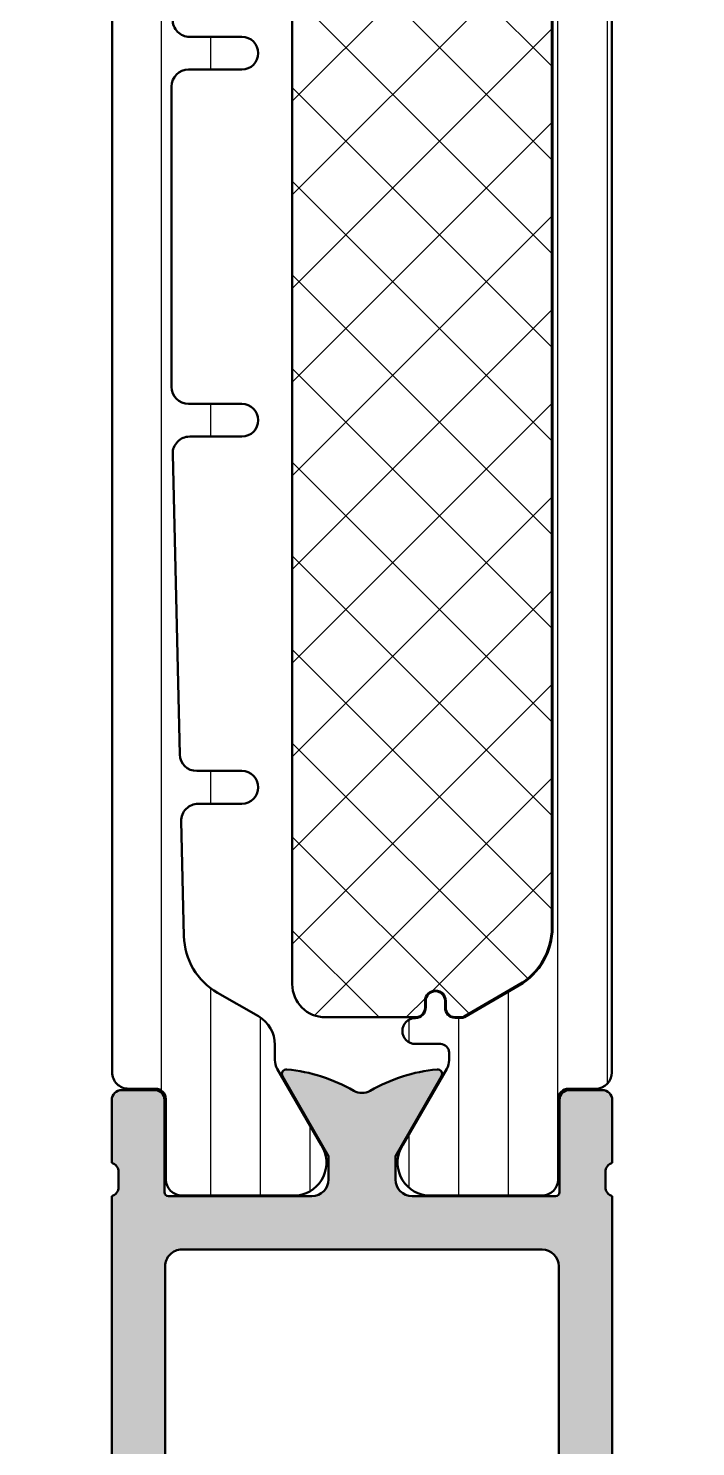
# Model space of a CAD drawing. Extents: x -8 to 23, y -75 to 95.
# Drawn here: x -2.5 to 17.5, y 10 to 52.49 of the extents above; entities that cross this region are included whole.
import ezdxf

# ---------------------------------------------------------------- set-up
doc = ezdxf.new("R2010")
doc.units = 0
for name, color, linetype, lineweight in [('0S-Alu contour', 7, 'Continuous', 50), ('0S-Alu hatch', 252, 'Continuous', 25), ('0S-Plastic contour', 254, 'Continuous', 50), ('0S-Plastic hatch', 253, 'Continuous', 25), ('0S-PT contour', 91, 'Continuous', 50), ('0S-PT hatch', 103, 'Continuous', 25)]:
    doc.layers.add(name, color=color, linetype=linetype, lineweight=lineweight)
pattern_1 = [(90, (0, 0), (-1.4859, 0), [])]

# ---------------------------------------------------------------- blocks, each defined once
blk = doc.blocks.new('346110__6E06EA3D_994A_41CC_B2A5_F6E194D78D7E_')
at = {"layer": '0S-Alu hatch'}
h = blk.add_hatch(color=256, dxfattribs=at)
edge = h.paths.add_edge_path()
edge.add_line((14.79999899999999, 18.22676865672171), (14.79999899999999, 17.7731746567216))
edge.add_arc((15.07883644654305, 17.76750624872325), 0.2788950563274446, 178.8354106259059, 253.5801235805062)
edge.add_line((15, 17.49998565673012), (15, 6.600028991700114))
edge.add_arc((15.50003947006425, 6.600068461763472), 0.5000394716220146, 180.0045225790691, 270)
edge.add_line((15.50003947006425, 6.100028990141457), (16.99999999999939, 6.100028991699217))
edge.add_ellipse((17.00025711300675, 5.600286104214656), major_axis=(-0.4997429536256674, 0), ratio=1, start_angle=179.9704125811043, end_angle=270.02947813615526, ccw=False)
edge.add_line((17.5, 5.600028038025862), (17.5, 5.400032043457136))
edge.add_ellipse((17.00026635145537, 5.399765692001658), major_axis=(-0.4997337195255314, 0), ratio=1, start_angle=89.96946210673241, end_angle=180.0305378932693, ccw=False)
edge.add_line((16.99999999999988, 4.900032043457031), (14.99999076794721, 4.900032043457031))
edge.add_line((14.99999076794721, 4.900032043457031), (14.99999076794721, 3.865666793034793))
edge.add_ellipse((14.83424253112581, 3.865666793034795), major_axis=(-0.1657482368214023, 0), ratio=1, start_angle=63.38653163834158, end_angle=180, ccw=False)
edge.add_arc((14.2000308385133, 2.599918556213391), 1.25, 63.38653163834137, 296.6131697495111)
edge.add_ellipse((14.83424990975446, 1.334139121793442), major_axis=(-0.1657794344199515, 0), ratio=1, start_angle=178.7639370165133, end_angle=296.6131697495102, ccw=False)
edge.add_line((14.99999076794721, 1.330562978321983), (14.99996025815495, -74.50000020117085))
edge.add_ellipse((14.49996025815501, -74.50000000000001), major_axis=(-0.4999999999999837, 0), ratio=1, start_angle=90, end_angle=179.9999769481116, ccw=False)
edge.add_line((14.49996025815501, -75.00000000000001), (0.5000377781709258, -75.0000000000784))
edge.add_ellipse((0.5000377781709237, -74.49999114573967), major_axis=(-0.5000088543387307, 0), ratio=1, start_angle=0.001014605361717713, end_angle=90.00000000000023, ccw=False)
edge.add_line((2.89239105895e-05, -74.50000000000001), (-1.58658915e-06, 1.332321546048802))
edge.add_ellipse((0.1657678837454033, 1.334139121793486), major_axis=(-0.1657794344199124, 0), ratio=1, start_angle=-116.61316974951109, end_angle=0.6281931528193923, ccw=False)
edge.add_arc((0.7999869549865409, 2.599918556213397), 1.249999999999997, 243.3868302504889, 476.5818403345039)
edge.add_ellipse((0.1649928375536334, 3.868976986794726), major_axis=(-0.1690584305813309, 0), ratio=1, start_angle=-12.59090406152842, end_angle=116.581840334504, ccw=False)
edge.add_line((2.87971201e-08, 3.90582974801094), (2.89239105768e-05, 4.900032043457031))
edge.add_line((2.89239105768e-05, 4.900032043457031), (-1.99997107608962, 4.900032043457031))
edge.add_ellipse((-2.000237427544795, 5.399765692001659), major_axis=(-0.499733719525533, 0), ratio=1, start_angle=-0.030537893340920164, end_angle=90.03053789323178, ccw=False)
edge.add_line((-2.499971076089423, 5.400032043457771), (-2.499971076089423, 5.600028038024894))
edge.add_ellipse((-2.000228189096162, 5.600286104214646), major_axis=(-0.4997429536256785, 0), ratio=1, start_angle=-90.02947813607261, end_angle=0.02958741900658879, ccw=False)
edge.add_line((-1.999971076089522, 6.100028991699219), (-0.4999710760875028, 6.100028991699218))
edge.add_arc((-0.5000105461536739, 6.600068461763469), 0.500039471622014, 270.004522579395, 359.9954774206085)
edge.add_line((2.89239105769e-05, 6.600028991697295), (2.89239105769e-05, 17.50001525878906))
edge.add_arc((-0.0788075226324686, 17.76753585078218), 0.278895056327435, 286.4198764194926, 361.1645893740835)
edge.add_line((0.2000299239105808, 17.77320425878048), (0.2000299239105808, 18.22679825878055))
edge.add_arc((-0.0788381717325845, 18.23245891825761), 0.2789255417371468, 358.8371299271131, 433.5754054446456)
edge.add_line((2.89239105806e-05, 18.50000225878055), (2.89239105805e-05, 20.38001325878907))
edge.add_ellipse((0.3000289239105749, 20.38001325878907), major_axis=(-0.2999999999999944, 0), ratio=1, start_angle=270.0000000000002, end_angle=360, ccw=False)
edge.add_line((0.3000289239105738, 20.68001325878906), (1.280003242953369, 20.68001325878907))
edge.add_ellipse((1.28000324295337, 20.38001325878907), major_axis=(-0.2999999999999971, 0), ratio=1, start_angle=180, end_angle=270.00000000000017, ccw=False)
edge.add_line((1.580003242953367, 20.38001325878907), (1.580003242953367, 17.62001525878906))
edge.add_arc((1.700003242953371, 17.62001525878906), 0.1200000000000045, 180, 270)
edge.add_line((1.700003242953371, 17.50001525878906), (6.000028923910583, 17.50001525878906))
edge.add_arc((6.000028923910581, 18.00001525878906), 0.4999999999999965, 270.0000000000002, 360)
edge.add_line((6.500028923910577, 18.00001525878906), (6.500028923910574, 18.70001525878906))
edge.add_line((6.500028923910574, 18.70001525878906), (5.118533466288211, 21.09283558181662))
edge.add_ellipse((5.238148708558872, 21.16189547414077), major_axis=(-0.1381197846482966, 0), ratio=1, start_angle=-95.62257755079321, end_angle=29.999999999999886, ccw=False)
edge.add_ellipse((4.761805682736776, 16.3234063969412), major_axis=(-5.000000000000048, 0), ratio=1, start_angle=240.1414257495478, end_angle=264.3774224492066, ccw=False)
edge.add_arc((7.500040245177061, 21.09331954930131), 0.4999999999999918, 240.1414257495481, 299.8579548407662)
edge.add_ellipse((10.23822324117382, 16.32337679488235), major_axis=(-4.999999999999979, 0), ratio=1, start_angle=275.6225775507937, end_angle=299.85795484076607, ccw=False)
edge.add_ellipse((9.761880215351708, 21.16186587208184), major_axis=(-0.1381197846482952, 0), ratio=1, start_angle=150, end_angle=275.6225775507947, ccw=False)
edge.add_line((9.881495457622368, 21.09280597975769), (8.500000000000002, 18.69998565673013))
edge.add_line((8.500000000000002, 18.69998565673013), (8.5, 17.99998565673013))
edge.add_arc((9.000000000000005, 17.99998565673013), 0.5000000000000054, 180, 270)
edge.add_line((9.000000000000005, 17.49998565673013), (13.3000256809572, 17.49998565673013))
edge.add_arc((13.3000256809572, 17.61998565673013), 0.1200000000000081, 270, 360)
edge.add_line((13.42002568095721, 17.61998565673013), (13.42002568095721, 20.37998365673014))
edge.add_ellipse((13.72002568095721, 20.37998365673014), major_axis=(-0.3000000000000024, 0), ratio=1, start_angle=270, end_angle=360, ccw=False)
edge.add_line((13.72002568095721, 20.67998365673014), (14.69999999999999, 20.67998365673014))
edge.add_ellipse((14.69999999999999, 20.37998365673013), major_axis=(-0.3000000000000043, 0), ratio=1, start_angle=180, end_angle=270, ccw=False)
edge.add_line((15, 20.37998365673013), (14.99999999999999, 18.49997265672162))
edge.add_arc((15.07886709564316, 18.23242931619868), 0.2789255417371482, 106.4245945553554, 181.1628700728689)
edge = h.paths.add_edge_path()
edge.add_line((12.00002129331129, -14.00000000000001), (12.00002129331129, -11.49999237060791))
edge.add_arc((11.50032701929677, -11.49968664461998), 0.4996943675400732, 359.9649449522993, 450.0350550477089)
edge.add_line((11.50002129330875, -10.99999237060547), (10.4999602581549, -10.99999237060547))
edge.add_ellipse((10.49971986558805, -10.50023276317245), major_axis=(-0.4997596652493987, 0), ratio=1, start_angle=-0.02756020741588827, end_angle=90.02756020742629, ccw=False)
edge.add_line((9.999960258155038, -10.49999237060561), (9.999960258155044, -9.378961654990666))
edge.add_ellipse((10.49996025815506, -9.378961654990668), major_axis=(-0.5000000000000142, 0), ratio=1, start_angle=310.66099125935773, end_angle=360, ccw=False)
edge.add_arc((7.707110278904346, -6.127498883932152), 3.786259576621567, 310.6609912593576, 343.583939325561)
edge.add_ellipse((11.81863959771305, -7.338840214340946), major_axis=(-0.500000000000005, 0), ratio=1, start_angle=239.9998534395433, end_angle=343.5839393255611, ccw=False)
edge.add_line((12.0686407053425, -6.905828151940769), (12.26139672055743, -7.017116546630883))
edge.add_arc((12.4997579103913, -6.577324664519171), 0.5002329021469732, 241.5429125013931, 359.9780211184022)
edge.add_line((12.99999077573316, -6.5775165557815), (12.99999077573316, -0.4999999531627691))
edge.add_arc((12.49999082257039, -0.4999999531627694), 0.4999999531627708, 0, 90)
edge.add_line((12.49999082257039, 1.4e-15), (10.0000166139057, 1e-16))
edge.add_arc((10.0000166139057, -0.4999999531627728), 0.4999999531627729, 90.00000000000018, 180)
edge.add_line((9.50001666074293, -0.4999999531627728), (9.50001666074293, -1.742026728974632))
edge.add_ellipse((9.000016660742931, -1.742026728974632), major_axis=(-0.4999999999999983, 0), ratio=1, start_angle=68.84285300168858, end_angle=180, ccw=False)
edge.add_arc((7.499994591032803, -5.61791015111269), 3.656024363694478, 68.84285300168872, 111.1571469983112)
edge.add_ellipse((5.999972521322682, -1.742026728974631), major_axis=(-0.4999999999999977, 0), ratio=1, start_angle=0, end_angle=111.1571469983111, ccw=False)
edge.add_line((5.499972521322685, -1.742026728974631), (5.499972521322686, -0.4999999531627713))
edge.add_arc((4.999972568159915, -0.4999999531627714), 0.4999999531627717, 0, 89.99999999999991)
edge.add_line((4.999972568159916, 4e-16), (2.499998359495223, 2.2e-15))
edge.add_arc((2.499998359495223, -0.4999999531627722), 0.4999999531627743, 90, 180)
edge.add_line((1.999998406332449, -0.4999999531627721), (1.999998406332451, -6.577516555785553))
edge.add_arc((2.50023127167431, -6.577324664519168), 0.5002329021469749, 180.021978882062, 298.4570874986121)
edge.add_line((2.738592461508227, -7.01711654663086), (2.93134847672312, -6.905828151940767))
edge.add_ellipse((3.181349584352564, -7.338840214340943), major_axis=(-0.5000000000000034, 0), ratio=1, start_angle=196.416060674439, end_angle=300.00014656045636, ccw=False)
edge.add_arc((7.292878903161239, -6.127498883932153), 3.786259576621536, 196.416060674439, 229.3390087406424)
edge.add_ellipse((4.500028923910544, -9.378961654990665), major_axis=(-0.5000000000000321, 0), ratio=1, start_angle=180, end_angle=229.3390087406427, ccw=False)
edge.add_line((5.000028923910576, -9.378961654990665), (5.000028923910576, -10.49999237060456))
edge.add_ellipse((4.500269316477556, -10.50023276317245), major_axis=(-0.499759665249401, 0), ratio=1, start_angle=89.9724397928781, end_angle=180.0275602075349, ccw=False)
edge.add_line((4.500028923913367, -10.99999237060547), (3.499967888754324, -10.99999237060547))
edge.add_arc((3.499662162768842, -11.49968664461998), 0.4996943675400735, 89.96494495258239, 180.0350550475031)
edge.add_line((2.999967888754325, -11.49999237060619), (2.999967888754326, -14))
edge.add_line((2.999967888754326, -14), (2.499967888751097, -14))
edge.add_arc((2.499709846859732, -14.49974195810541), 0.4997420247254016, 89.9704153118243, 180.0295846887536)
edge.add_line((1.999967888754328, -14.50000000000182), (1.999967888754327, -28.00000381469727))
edge.add_line((1.999967888754327, -28.00000381469727), (2.999967888754326, -28.00000381469727))
edge.add_line((2.999967888754326, -28.00000381469727), (2.999967888754326, -30.00000381469727))
edge.add_line((2.999967888754326, -30.00000381469727), (1.999937371176201, -30.00000381469726))
edge.add_line((1.999937371176201, -30.00000381469726), (2.000089959066826, -42.99499893188476))
edge.add_line((2.000089959066826, -42.99499893188476), (2.999967888754326, -42.99499893188476))
edge.add_line((2.999967888754326, -42.99499893188476), (2.999967888754326, -44.99499893188476))
edge.add_line((2.999967888754326, -44.99499893188476), (1.999937371176201, -44.99499893188476))
edge.add_line((1.999937371176201, -44.99499893188476), (2.000028447073418, -58.49998474121073))
edge.add_arc((2.499773433564071, -58.50023975472027), 0.4997450515557241, 179.9707626950884, 270.0292373046984)
edge.add_line((2.500028447071766, -58.99998474121093), (2.999967888754325, -58.99998474121092))
edge.add_line((2.999967888754325, -58.99998474121092), (2.999967888754327, -61.49499511718751))
edge.add_arc((3.499723050593416, -61.4952399553484), 0.4997552218141791, 179.9719298703977, 270.0280701292888)
edge.add_line((3.499967888751604, -61.99499511718749), (4.500028923910643, -61.9949951171875))
edge.add_ellipse((4.500276326634191, -62.49474771446387), major_axis=(-0.4997526585147817, 0), ratio=1, start_angle=179.9716357043404, end_angle=270.028364296291, ccw=False)
edge.add_line((5.00002892391057, -62.49499511718194), (5.00002892391058, -63.61081503350685))
edge.add_ellipse((4.500028923910615, -63.61081503350684), major_axis=(-0.4999999999999645, 0), ratio=1, start_angle=132.5997786983664, end_angle=180, ccw=False)
edge.add_arc((7.508240497104649, -66.88224590328399), 3.944276859606037, 132.5997786983672, 407.6884127863446)
edge.add_ellipse((10.49995686102839, -63.59572801848107), major_axis=(-0.4999966028733521, 0), ratio=1, start_angle=0, end_angle=47.68841278634369, ccw=False)
edge.add_line((9.999960258155038, -63.59572801848107), (9.999960258155035, -62.49499511718767))
edge.add_ellipse((10.49971285543142, -62.4947477144639), major_axis=(-0.4997526585147961, 0), ratio=1, start_angle=-90.02836429467197, end_angle=0.028364296314975945, ccw=False)
edge.add_line((10.49996025814085, -61.9949951171875), (11.50002129331152, -61.9949951171875))
edge.add_arc((11.5002661314722, -61.49523995534842), 0.4997552218141727, 269.971929870425, 360.0280701291608)
edge.add_line((12.00002129331129, -61.49499511719136), (12.00002129331129, -58.99998474121094))
edge.add_line((12.00002129331129, -58.99998474121094), (12.49996073499233, -58.99998474121093))
edge.add_arc((12.50021574850152, -58.50023975472026), 0.4997450515557462, 269.9707626951292, 360.0292373060459)
edge.add_line((12.99996073499219, -58.49998474120074), (13.00005181088941, -44.99499893188477))
edge.add_line((13.00005181088941, -44.99499893188477), (12.00002129331129, -44.99499893188477))
edge.add_line((12.00002129331129, -44.99499893188477), (12.00002129331129, -42.99499893188476))
edge.add_line((12.00002129331129, -42.99499893188476), (12.99989922299879, -42.99499893188476))
edge.add_line((12.99989922299879, -42.99499893188476), (13.00005181088941, -30.00000381469726))
edge.add_line((13.00005181088941, -30.00000381469726), (12.00002129331129, -30.00000381469727))
edge.add_line((12.00002129331129, -30.00000381469727), (12.00002129331129, -28.00000381469727))
edge.add_line((12.00002129331129, -28.00000381469727), (13.00002129331129, -28.00000381469727))
edge.add_line((13.00002129331129, -28.00000381469727), (13.00002129331129, -14.50000000000031))
edge.add_arc((12.50027933520588, -14.49974195810541), 0.4997420247254016, 359.9704153114188, 450.0295846885828)
edge.add_line((12.50002129331097, -14), (12.00002129331129, -14.00000000000001))
edge = h.paths.add_edge_path()
edge.add_ellipse((14.20003083851361, 2.59991855621326), major_axis=(-2.800000000000309, 0), ratio=1, start_angle=293.20063597231916, end_angle=360, ccw=False)
edge.add_arc((12.89998886958959, 5.633050745722329), 0.4999999999996799, 293.2006359723193, 360.2347694857331)
edge.add_line((13.39998467221754, 5.635099490244051), (13.39998467221754, 15.40000927448273))
edge.add_arc((12.89998467221754, 15.40000927448272), 0.5000000000000036, 0, 89.9999999968459)
edge.add_line((12.89998467224506, 15.90000927448273), (2.100028893689055, 15.90000927507727))
edge.add_arc((2.100028893689054, 15.39998489064755), 0.5000243844297217, 89.99999999999994, 180)
edge.add_line((1.600004509259333, 15.39998489064755), (1.600004509848076, 5.633087772038871))
edge.add_arc((2.10004479389654, 5.633087772038871), 0.5000402840484635, 180, 246.7993640276807)
edge.add_ellipse((0.7999869549865397, 2.599918556213396), major_axis=(-2.800000000000001, 0), ratio=1, start_angle=180, end_angle=246.7993640276807, ccw=False)
edge.add_line((3.59998695498654, 2.599918556213395), (3.59998695498654, 1.899979591369653))
edge.add_arc((4.09998695498654, 1.899979591369653), 0.5, 180, 270.5366834178245)
edge.add_line((4.104670332841222, 1.400001525878906), (10.89534746065559, 1.400001525878905))
edge.add_arc((10.90003083851328, 1.899979591369653), 0.5000000000000285, 269.46331658183, 360)
edge.add_line((11.40003083851331, 1.899979591369658), (11.40003083851331, 2.599918556213393))
at = {"layer": '0S-Alu contour', "color": 7}
for points in [[(6.500028923910577, 18.00001525878906), (6.500028923910574, 18.70001525878906), (5.118533466288211, 21.09283558181662)], [(9.881495457622368, 21.09280597975769), (8.500000000000002, 18.69998565673013), (8.5, 17.99998565673013)], [(0.3000289239105738, 20.68001325878906), (1.280003242953369, 20.68001325878907)], [(13.72002568095721, 20.67998365673014), (14.69999999999999, 20.67998365673014)], [(2.89239105806e-05, 18.50000225878055), (2.89239105805e-05, 20.38001325878907)], [(1.580003242953367, 20.38001325878907), (1.580003242953367, 17.62001525878906)], [(13.42002568095721, 17.61998565673013), (13.42002568095721, 20.37998365673014)], [(15, 20.37998365673013), (14.99999999999999, 18.49997265672162)], [(0.2000299239105808, 17.77320425878048), (0.2000299239105808, 18.22679825878055)], [(14.79999899999999, 18.22676865672171), (14.79999899999999, 17.7731746567216)], [(2.89239105769e-05, 6.600028991697295), (2.89239105769e-05, 17.50001525878906)], [(1.700003242953371, 17.50001525878906), (6.000028923910583, 17.50001525878906)], [(9.000000000000005, 17.49998565673013), (13.3000256809572, 17.49998565673013)], [(15, 17.49998565673012), (15, 6.600028991700114)], [(12.89998467224506, 15.90000927448273), (2.100028893689055, 15.90000927507727)], [(1.600004509259333, 15.39998489064755), (1.600004509848076, 5.633087772038871)], [(13.39998467221754, 5.635099490244051), (13.39998467221754, 15.40000927448273)]]:
    blk.add_lwpolyline(points, dxfattribs=at)
at = {"layer": '0S-Alu contour', "color": 7, "extrusion": (0, 0, -1)}
for centre, radius, start, end in [((-5.238148708558872, 21.16189547414077), 0.1381197846482966, 330.0000000000001, 95.62257755079324), ((-4.761805682736776, 16.3234063969412), 5.000000000000048, 95.62257755079341, 119.8585742504522), ((-10.23822324117382, 16.32337679488235), 4.999999999999979, 60.1420451592339, 84.37742244920626), ((-9.761880215351708, 21.16186587208184), 0.1381197846482952, 84.37742244920531, 210), ((-0.3000289239105749, 20.38001325878907), 0.2999999999999945, 0, 89.9999999999998), ((-1.28000324295337, 20.38001325878907), 0.2999999999999971, 89.99999999999984, 180), ((-13.72002568095721, 20.37998365673014), 0.3000000000000025, 0, 90), ((-14.69999999999999, 20.37998365673013), 0.3000000000000043, 90, 180)]:
    blk.add_arc(centre, radius, start, end, dxfattribs=at)
at = {"layer": '0S-Alu contour', "color": 7}
for centre, radius, start, end in [((7.500040245177061, 21.09331954930131), 0.4999999999999918, 240.1414257495481, 299.8579548407662), ((-0.0788381717325845, 18.23245891825761), 0.2789255417371468, 358.8371299271131, 73.57540544464564), ((15.07886709564316, 18.23242931619868), 0.2789255417371482, 106.4245945553554, 181.1628700728689), ((6.000028923910581, 18.00001525878906), 0.4999999999999965, 270.0000000000002, 0), ((9.000000000000005, 17.99998565673013), 0.5000000000000054, 180, 270), ((-0.0788075226324686, 17.76753585078218), 0.278895056327435, 286.4198764194926, 1.164589374083466), ((1.700003242953371, 17.62001525878906), 0.1200000000000045, 180, 270), ((13.3000256809572, 17.61998565673013), 0.1200000000000081, 270, 0), ((15.07883644654305, 17.76750624872325), 0.2788950563274446, 178.8354106259059, 253.5801235805062), ((2.100028893689054, 15.39998489064755), 0.5000243844297217, 89.99999999999994, 180), ((12.89998467221754, 15.40000927448272), 0.5000000000000036, 0, 89.9999999968459)]:
    blk.add_arc(centre, radius, start, end, dxfattribs=at)
blk = doc.blocks.new('441620__46EF8AA7_0BE7_4622_977B_6BD450058A55_')
at = {"layer": '0S-PT hatch'}
h = blk.add_hatch(dxfattribs=at)
h.set_pattern_fill('ANSI37', color=256, scale=0.625, angle=90, style=0)
h.set_pattern_definition([(135, (0, 0), (-1.403165018917055, -1.403165018917055), []), (225, (0, 0), (1.403165018917055, -1.403165018917055), [])])
edge = h.paths.add_edge_path()
edge.add_arc((9.099593360609028, 69.34981193909358), 0.2904066393909712, 0, 89.99999999899975)
edge.add_line((9.099593360614097, 69.64021857848455), (6.40000000001727, 69.64021857853167))
edge.add_arc((6.399999999999989, 68.65021857853169), 0.9899999999999806, 89.99999999899985, 180)
edge.add_line((5.410000000000009, 68.6502185785317), (5.410000000000016, 23.84981193909357))
edge.add_arc((6.400000000000014, 23.84981193909357), 0.9899999999999984, 180, 270.0000000000002)
edge.add_line((6.400000000000017, 22.85981193909357), (9.101075214375602, 22.85981193909358))
edge.add_arc((9.101075214375603, 23.14981193909358), 0.2900000000000027, 269.9999999999997, 360)
edge.add_line((9.391075214375604, 23.14981193909358), (9.391075214375604, 23.35038273437983))
edge.add_ellipse((9.700504419089368, 23.35038273437983), major_axis=(-0.3094292047137621, 0), ratio=1, start_angle=180, end_angle=360, ccw=False)
edge.add_line((10.00993362380313, 23.35038273437983), (10.00993362380313, 23.14981193909359))
edge.add_arc((10.29993362380312, 23.14981193909359), 0.289999999999992, 180, 266.5483281938152)
edge.add_line((10.28247370832829, 22.8603380173811), (10.46501280946046, 22.8603380173811))
edge.add_arc((10.46501280946046, 23.0503380173811), 0.1899999999999942, 270.0000000000011, 300.0000000000006)
edge.add_line((10.56001280946046, 22.88579319066206), (12.195, 23.82975348524162))
edge.add_arc((11.20000000000002, 25.55314403877266), 1.989999999999992, 299.9999999999992, 360)
edge.add_line((13.19000000000001, 25.55314403877266), (13.19000000000001, 66.94647983946167))
edge.add_arc((11.20000000000001, 66.94647983946167), 1.989999999999989, 0, 60.0000000000006)
edge.add_line((12.19499999999999, 68.66987039299272), (10.56001280946044, 69.61383068757227))
edge.add_arc((10.46501280946049, 69.44928586085328), 0.1899999999999413, 60.00000000000997, 90.0000000000075)
edge.add_line((10.46501280946047, 69.63928586085322), (10.28247370832827, 69.63928586085324))
edge.add_arc((10.29993362380312, 69.34981193914074), 0.2900000000000054, 93.45167180618918, 180)
edge.add_line((10.00993362380312, 69.34981193914074), (10.00993362380313, 69.14924114385451))
edge.add_ellipse((9.699966811901565, 69.14924114385451), major_axis=(-0.3099668119015639, 0), ratio=1, start_angle=0, end_angle=180, ccw=False)
edge.add_line((9.39, 69.14924114385451), (9.389999999999999, 69.34981193909357))
at = {"layer": '0S-PT contour', "color": 7}
for points in [[(9.099593360614097, 69.64021857848455), (6.40000000001727, 69.64021857853167)], [(9.39, 69.14924114385451), (9.389999999999999, 69.34981193909357)], [(10.00993362380312, 69.34981193914074), (10.00993362380313, 69.14924114385451)], [(10.46501280946047, 69.63928586085322), (10.28247370832827, 69.63928586085324)], [(12.19499999999999, 68.66987039299272), (10.56001280946044, 69.61383068757227)], [(5.410000000000009, 68.6502185785317), (5.410000000000016, 23.84981193909357)], [(13.19000000000001, 25.55314403877266), (13.19000000000001, 66.94647983946167)], [(10.56001280946046, 22.88579319066206), (12.195, 23.82975348524162)], [(9.391075214375604, 23.14981193909358), (9.391075214375604, 23.35038273437983)], [(10.00993362380313, 23.35038273437983), (10.00993362380313, 23.14981193909359)], [(6.400000000000017, 22.85981193909357), (9.101075214375602, 22.85981193909358)], [(10.28247370832829, 22.8603380173811), (10.46501280946046, 22.8603380173811)]]:
    blk.add_lwpolyline(points, dxfattribs=at)
for centre, radius, start, end in [((6.399999999999989, 68.65021857853169), 0.9899999999999806, 89.99999999899985, 180), ((9.099593360609028, 69.34981193909358), 0.2904066393909712, 0, 89.99999999899975), ((10.29993362380312, 69.34981193914074), 0.2900000000000054, 93.45167180618918, 180), ((10.46501280946049, 69.44928586085328), 0.1899999999999413, 60.00000000000997, 90.0000000000075), ((11.20000000000001, 66.94647983946167), 1.989999999999989, 0, 60.0000000000006), ((11.20000000000002, 25.55314403877266), 1.989999999999992, 299.9999999999992, 0), ((6.400000000000014, 23.84981193909357), 0.9899999999999984, 180, 270.0000000000002), ((9.101075214375603, 23.14981193909358), 0.2900000000000027, 269.9999999999997, 0), ((10.29993362380312, 23.14981193909359), 0.289999999999992, 180, 266.5483281938152), ((10.46501280946046, 23.0503380173811), 0.1899999999999942, 270.0000000000011, 300.0000000000006)]:
    blk.add_arc(centre, radius, start, end, dxfattribs=at)
at = {"layer": '0S-PT contour', "color": 7, "extrusion": (0, 0, -1)}
for centre, radius, start, end in [((-9.699966811901565, 69.14924114385451), 0.3099668119015639, 180, 0), ((-9.700504419089368, 23.35038273437983), 0.3094292047137621, 0, 180)]:
    blk.add_arc(centre, radius, start, end, dxfattribs=at)
blk = doc.blocks.new('284585__5A2DF9D1_5C5B_406F_9F7A_5F41F9858D75___502BBFCB_5449_4B6F_980F_2B2E2D0EEC2D_')
at = {"layer": '0S-Plastic hatch'}
h = blk.add_hatch(dxfattribs=at)
h.set_pattern_fill('ANSI31', color=256, scale=0.4680000000000001, angle=45, style=0)
h.set_pattern_definition(pattern_1)
edge = h.paths.add_edge_path()
edge.add_ellipse((1.310362936153113, 72.09001825878904), major_axis=(-0.3099999999999832, 0), ratio=1, start_angle=90.0000000000012, end_angle=180.0079886915353, ccw=False)
edge.add_line((1.310362936153119, 71.78001825878906), (0.5000289239106487, 71.78001825878904))
edge.add_arc((0.5000289239106575, 71.29001825878905), 0.4899999999999949, 90.00000000000104, 180)
edge.add_line((0.0100289239106626, 71.29001825878905), (0.0100289239104696, 21.21001225878917))
edge.add_arc((0.5000289239105726, 21.21001225878916), 0.4900000000001031, 180, 270.0000000000002)
edge.add_line((0.5000289239105739, 20.72001225878906), (1.310362936153108, 20.72001225878906))
edge.add_ellipse((1.310362238959658, 20.41001156169281), major_axis=(-0.3100006970970337, 0), ratio=1, start_angle=179.99987114239, end_angle=269.99987114144403, ccw=False)
edge.add_line((1.620362936055908, 20.41001086449921), (1.620028306846748, 18.01001382305978))
edge.add_arc((2.110024284285493, 18.01001123622766), 0.4899959774455727, 179.9996975194316, 269.9999999999988)
edge.add_line((2.110024284285482, 17.52001525878209), (5.585851420094776, 17.52001525878906))
edge.add_arc((5.444257773018701, 18.49983333351191), 0.9899960709244741, 278.2228963588979, 392.7407569883866)
edge.add_line((6.276969477999546, 19.03526160773152), (4.958333314716784, 21.3192067522931))
edge.add_ellipse((5.400006285781759, 21.57420672607864), major_axis=(-0.509999999999987, 0), ratio=1, start_angle=-0.5398516222250009, end_angle=29.999996599344286, ccw=False)
edge.add_line((4.890028923910447, 21.57901197100101), (4.890028923910437, 22.03151071641176))
edge.add_arc((3.900028923910471, 22.03151071641175), 0.9899999999999664, 0, 60.0000000000015)
edge.add_line((4.395028923910431, 22.88887586615833), (3.16817561018452, 23.59719995709412))
edge.add_ellipse((4.173175610184575, 25.33791101870105), major_axis=(-2.010000000000201, 0), ratio=1, start_angle=1.3413950657791816, end_angle=60.00000000000148, ccw=False)
edge.add_line((2.163726436105072, 25.29085767884071), (2.083006229852827, 28.73807635166037))
edge.add_ellipse((2.592866468052053, 28.75001525878911), major_axis=(-0.51, 0), ratio=1, start_angle=-90, end_angle=1.3413950657787268, ccw=False)
edge.add_line((2.592866468052053, 29.26001525878911), (3.900028923910621, 29.26001525878911))
edge.add_arc((3.900028923910621, 29.75001525878911), 0.4899999999999985, 270, 450)
edge.add_line((3.900028923910621, 30.24001525878911), (2.546034390418752, 30.24001525878911))
edge.add_ellipse((2.546034390418753, 30.75001525878912), major_axis=(-0.5100000000000052, 0), ratio=1, start_angle=1.3413950657791816, end_angle=89.99999999999977, ccw=False)
edge.add_line((2.036174152219523, 30.73807635166037), (1.825429802869635, 39.73807635166041))
edge.add_ellipse((2.335290041068819, 39.75001525878914), major_axis=(-0.5099999999999575, 0), ratio=1, start_angle=-89.9999999999992, end_angle=1.3413950657783857, ccw=False)
edge.add_line((2.335290041068812, 40.2600152587891), (3.900028923910626, 40.26001525878912))
edge.add_arc((3.900028923910623, 40.75001525878912), 0.4899999999999949, 270.0000000000003, 450.0000000000002)
edge.add_line((3.90002892391062, 41.24001525878911), (2.30002892391057, 41.24001525878911))
edge.add_ellipse((2.30002892391057, 41.75001525878911), major_axis=(-0.5100000000000052, 0), ratio=1, start_angle=0, end_angle=90, ccw=False)
edge.add_line((1.790028923910565, 41.75001525878911), (1.790028923910565, 50.75001525878912))
edge.add_ellipse((2.300028923910565, 50.75001525878911), major_axis=(-0.51, 0), ratio=1, start_angle=270, end_angle=360, ccw=False)
edge.add_line((2.300028923910565, 51.26001525878911), (3.900028923910616, 51.26001525878912))
edge.add_arc((3.900028923910614, 51.75001525878911), 0.490000000000002, 270.0000000000002, 450.0000000000002)
edge.add_line((3.900028923910612, 52.24001525878912), (2.335290041068869, 52.24001525878909))
edge.add_ellipse((2.33529004106886, 52.75001525878909), major_axis=(-0.509999999999998, 0), ratio=1, start_angle=-1.3413950657787268, end_angle=90.00000000000102, ccw=False)
edge.add_line((1.825429802869637, 52.76195416591782), (2.03617415221952, 61.76195416591785))
edge.add_ellipse((2.546034390418745, 61.75001525878911), major_axis=(-0.5099999999999996, 0), ratio=1, start_angle=270.00000000000017, end_angle=358.65860493422133, ccw=False)
edge.add_line((2.546034390418744, 62.26001525878912), (3.900028923910623, 62.26001525878912))
edge.add_arc((3.900028923910624, 62.75001525878912), 0.490000000000002, 269.9999999999999, 449.9999999999999)
edge.add_line((3.900028923910625, 63.24001525878912), (2.59286646805205, 63.24001525878912))
edge.add_ellipse((2.59286646805205, 63.75001525878912), major_axis=(-0.509999999999998, 0), ratio=1, start_angle=-1.3413950657791816, end_angle=90, ccw=False)
edge.add_line((2.083006229852826, 63.76195416591786), (2.163726436105073, 67.20917283873752))
edge.add_ellipse((4.173175610184369, 67.16211949887719), major_axis=(-2.009999999999994, 0), ratio=1, start_angle=299.9999999999992, end_angle=358.65860493422105, ccw=False)
edge.add_line((3.168175610184394, 68.90283056048392), (4.395028923910444, 69.61115465141982))
edge.add_arc((3.900028923910451, 70.46851980116642), 0.99, 299.9999999999994, 360)
edge.add_line((4.890028923910452, 70.46851980116648), (4.890028923910425, 70.92101854657646))
edge.add_ellipse((5.400006285781984, 70.92582379149938), major_axis=(-0.5100000000002392, 0), ratio=1, start_angle=-29.999996599345423, end_angle=0.5398516222858234, ccw=False)
edge.add_line((4.958333314716795, 71.18082376528506), (6.276969477999399, 73.46476890984637))
edge.add_arc((5.44425777301872, 74.00019718406621), 0.9899960709244581, 327.2592430115971, 441.7771036410989)
edge.add_line((5.585851420094847, 74.98001525878904), (2.110024284285506, 74.98001525879603))
edge.add_arc((2.110024284276127, 74.49001928135982), 0.4899959774362089, 89.99999999890323, 180.0079887600601)
edge.add_line((1.620028311602868, 74.4899509611393), (1.620362933139828, 72.0900614817698))
at = {"layer": '0S-Plastic contour', "color": 7}
for points in [[(5.585851420094847, 74.98001525878904), (2.110024284285506, 74.98001525879603)], [(1.620028311602868, 74.4899509611393), (1.620362933139828, 72.0900614817698)], [(4.958333314716795, 71.18082376528506), (6.276969477999399, 73.46476890984637)], [(1.310362936153119, 71.78001825878906), (0.5000289239106487, 71.78001825878904)], [(0.0100289239106626, 71.29001825878905), (0.0100289239104696, 21.21001225878917)], [(4.890028923910452, 70.46851980116648), (4.890028923910425, 70.92101854657646)], [(3.168175610184394, 68.90283056048392), (4.395028923910444, 69.61115465141982)], [(2.083006229852826, 63.76195416591786), (2.163726436105073, 67.20917283873752)], [(3.900028923910625, 63.24001525878912), (2.59286646805205, 63.24001525878912)], [(2.546034390418744, 62.26001525878912), (3.900028923910623, 62.26001525878912)], [(1.825429802869637, 52.76195416591782), (2.03617415221952, 61.76195416591785)], [(3.900028923910612, 52.24001525878912), (2.335290041068869, 52.24001525878909)], [(2.300028923910565, 51.26001525878911), (3.900028923910616, 51.26001525878912)], [(1.790028923910565, 41.75001525878911), (1.790028923910565, 50.75001525878912)], [(3.90002892391062, 41.24001525878911), (2.30002892391057, 41.24001525878911)], [(2.335290041068812, 40.2600152587891), (3.900028923910626, 40.26001525878912)], [(2.036174152219523, 30.73807635166037), (1.825429802869635, 39.73807635166041)], [(3.900028923910621, 30.24001525878911), (2.546034390418752, 30.24001525878911)], [(2.592866468052053, 29.26001525878911), (3.900028923910621, 29.26001525878911)], [(2.163726436105072, 25.29085767884071), (2.083006229852827, 28.73807635166037)], [(4.395028923910431, 22.88887586615833), (3.16817561018452, 23.59719995709412)], [(4.890028923910447, 21.57901197100101), (4.890028923910437, 22.03151071641176)], [(6.276969477999546, 19.03526160773152), (4.958333314716784, 21.3192067522931)], [(0.5000289239105739, 20.72001225878906), (1.310362936153108, 20.72001225878906)], [(1.620362936055908, 20.41001086449921), (1.620028306846748, 18.01001382305978)], [(2.110024284285482, 17.52001525878209), (5.585851420094776, 17.52001525878906)]]:
    blk.add_lwpolyline(points, dxfattribs=at)
for centre, radius, start, end in [((2.110024284276127, 74.49001928135982), 0.4899959774362089, 89.99999999890323, 180.0079887600601), ((5.44425777301872, 74.00019718406621), 0.9899960709244581, 327.2592430115971, 81.7771036410989), ((0.5000289239106575, 71.29001825878905), 0.4899999999999949, 90.00000000000104, 180), ((3.900028923910451, 70.46851980116642), 0.99, 299.9999999999994, 0), ((3.900028923910624, 62.75001525878912), 0.490000000000002, 269.9999999999999, 89.99999999999991), ((3.900028923910614, 51.75001525878911), 0.490000000000002, 270.0000000000002, 90.00000000000021), ((3.900028923910623, 40.75001525878912), 0.4899999999999949, 270.0000000000003, 90.00000000000031), ((3.900028923910621, 29.75001525878911), 0.4899999999999985, 270, 90), ((3.900028923910471, 22.03151071641175), 0.9899999999999664, 0, 60.0000000000015), ((0.5000289239105726, 21.21001225878916), 0.4900000000001031, 180, 270.0000000000002), ((5.444257773018701, 18.49983333351191), 0.9899960709244741, 278.2228963588979, 32.74075698838667), ((2.110024284285493, 18.01001123622766), 0.4899959774455727, 179.9996975194316, 269.9999999999988)]:
    blk.add_arc(centre, radius, start, end, dxfattribs=at)
at = {"layer": '0S-Plastic contour', "color": 7, "extrusion": (0, 0, -1)}
for centre, radius, start, end in [((-1.310362936153113, 72.09001825878904), 0.3099999999999832, 179.9920113084647, 269.9999999999988), ((-5.400006285781984, 70.92582379149938), 0.5100000000002392, 359.4601483777142, 29.99999659934536), ((-4.173175610184369, 67.16211949887719), 2.009999999999994, 1.341395065778929, 60.00000000000078), ((-2.59286646805205, 63.75001525878912), 0.509999999999998, 270, 1.341395065779201), ((-2.546034390418745, 61.75001525878911), 0.5099999999999996, 1.341395065778657, 89.99999999999984), ((-2.33529004106886, 52.75001525878909), 0.509999999999998, 269.999999999999, 1.341395065778657), ((-2.300028923910565, 50.75001525878911), 0.51, 0, 90), ((-2.30002892391057, 41.75001525878911), 0.5100000000000052, 270, 0), ((-2.335290041068819, 39.75001525878914), 0.5099999999999575, 358.6586049342216, 89.9999999999993), ((-2.546034390418753, 30.75001525878912), 0.5100000000000052, 270.0000000000002, 358.6586049342208), ((-2.592866468052053, 28.75001525878911), 0.51, 358.6586049342213, 90), ((-4.173175610184575, 25.33791101870105), 2.010000000000201, 299.9999999999985, 358.6586049342208), ((-5.400006285781759, 21.57420672607864), 0.509999999999987, 330.0000034006557, 0.5398516222249916), ((-1.310362238959658, 20.41001156169281), 0.3100006970970337, 90.00012885855595, 180.0001288576101)]:
    blk.add_arc(centre, radius, start, end, dxfattribs=at)
blk = doc.blocks.new('284585__BFCC21A3_5659_4661_B795_2955525C17E2___74452B8D_CB51_459C_9A62_55E5BD32AAC7_')
at = {"layer": '0S-Plastic hatch'}
h = blk.add_hatch(dxfattribs=at)
h.set_pattern_fill('ANSI31', color=256, scale=0.4680000000000001, angle=45, style=0)
h.set_pattern_definition(pattern_1)
edge = h.paths.add_edge_path()
edge.add_arc((13.68966866668186, 72.09001825880425), 0.310000000015195, 179.9920752599478, 269.9999999976975)
edge.add_line((13.6896686666694, 71.78001825878906), (14.50000267890929, 71.78001825879623))
edge.add_ellipse((14.50000267890924, 71.29002093770549), major_axis=(-0.4899973210907405, 0), ratio=1, start_angle=180, end_angle=269.99999999999375, ccw=False)
edge.add_line((14.98999999999998, 71.29002093770544), (14.99000000000002, 21.2100095798727))
edge.add_ellipse((14.5000026789092, 21.21000957987271), major_axis=(-0.4899973210908187, 0), ratio=1, start_angle=90, end_angle=180, ccw=False)
edge.add_line((14.5000026789092, 20.72001225878189), (13.68966866666675, 20.72001225878906))
edge.add_arc((13.68966866666671, 20.41001225878901), 0.3100000000000449, 89.99999999999181, 180)
edge.add_line((13.37966866666667, 20.41001225878169), (13.38000061715934, 18.01001249271294))
edge.add_ellipse((12.89000530483676, 18.01001057110798), major_axis=(-0.4899953123263469, 0), ratio=1, start_angle=89.99992221594528, end_angle=180.0002246966147, ccw=False)
edge.add_line((12.89000463962507, 17.52001525878209), (9.414177503815795, 17.52001525878906))
edge.add_ellipse((9.555771150891866, 18.49983333351191), major_axis=(-0.9899960709244702, 0), ratio=1, start_angle=-32.740756988386295, end_angle=81.7771036411022, ccw=False)
edge.add_line((8.723059445911021, 19.03526160773151), (10.04169560553939, 21.31920674596349))
edge.add_arc((9.600022634474408, 21.57420671974904), 0.5100000000000016, 330.0000034006553, 360.0057438232341)
edge.add_line((10.11002263191171, 21.57425784654911), (10.10999999868414, 21.80004132335912))
edge.add_arc((9.84999999994531, 21.80001525874375), 0.2600000000452986, 0.0057438170791521, 89.99999999386789)
edge.add_line((9.849999999973136, 22.06001525878905), (9.09959336060901, 22.06001525878908))
edge.add_ellipse((9.099593360609031, 22.44927433190583), major_axis=(-0.3892590731167508, 0), ratio=1, start_angle=-90.00000000000313, end_angle=89.99999999999687, ccw=False)
edge.add_arc((9.099593360609079, 23.15001525878911), 0.3114818537665265, 269.9999999999951, 360)
edge.add_line((9.411075214375606, 23.15001525878911), (9.411075214375604, 23.35058605407529))
edge.add_ellipse((9.700504419089366, 23.35058605407529), major_axis=(-0.2894292047137625, 0), ratio=1, start_angle=180, end_angle=360, ccw=False)
edge.add_line((9.989933623803129, 23.35058605407529), (9.98993362380313, 23.15001525878903))
edge.add_arc((10.29993362380307, 23.15001525878903), 0.3099999999999454, 180, 266.6615612799579)
edge.add_line((10.28188115084546, 22.84054133707658), (10.46501280946023, 22.84054133707653))
edge.add_arc((10.4650128094603, 23.05054133707653), 0.210000000000008, 269.9999999999826, 299.9999999999999)
edge.add_line((10.5700128094603, 22.8686760022818), (12.20499999999998, 23.81263629686142))
edge.add_arc((11.20000000000005, 25.55334735846813), 2.009999999999963, 299.9999999999985, 360)
edge.add_line((13.21000000000001, 25.55334735846813), (13.21000000000001, 66.94668315915719))
edge.add_arc((11.20000000000012, 66.94668315915719), 2.009999999999891, 0, 59.99999999999629)
edge.add_line((12.20500000000017, 68.68739422076375), (10.57001280946061, 69.63135451534347))
edge.add_arc((10.46501280946051, 69.44948918054862), 0.2100000000001642, 59.99999999999438, 90.00000000001309)
edge.add_line((10.46501280946046, 69.65948918054879), (10.28188115084576, 69.65948918054875))
edge.add_arc((10.29993362380309, 69.35001525883627), 0.3099999999999502, 93.3384387199884, 180)
edge.add_line((9.989933623803141, 69.35001525883625), (9.989933623803124, 69.14944446355005))
edge.add_ellipse((9.700504419089363, 69.14944446355004), major_axis=(-0.2894292047137608, 0), ratio=1, start_angle=0, end_angle=180, ccw=False)
edge.add_line((9.411075214375602, 69.14944446355003), (9.411075214375593, 69.35001525883615))
edge.add_arc((9.09959336060902, 69.35001525883615), 0.3114818537665744, 0, 90.00000000000067)
edge.add_ellipse((9.099593360609003, 70.05075618571948), major_axis=(-0.3892590731167473, 0), ratio=1, start_angle=-89.99999999999778, end_angle=90.0000000000021, ccw=False)
edge.add_line((9.099593360608988, 70.44001525883623), (9.849999999973141, 70.44001525883628))
edge.add_arc((9.849999999973125, 70.70001525885377), 0.2600000000174845, 270.0000000000035, 359.9942561768293)
edge.add_line((10.10999999868413, 70.6999891942106), (10.11002263191171, 70.92577267108467))
edge.add_arc((9.600022634578245, 70.9258237978569), 0.5099999998961556, 359.9942561798751, 389.9999966024704)
edge.add_line((10.04169560553939, 71.18082377161463), (8.723059445911034, 73.4647689098466))
edge.add_ellipse((9.55577115089189, 74.00019718406621), major_axis=(-0.9899960709244853, 0), ratio=1, start_angle=-81.7771036411014, end_angle=32.74075698838618, ccw=False)
edge.add_line((9.414177503815804, 74.98001525878907), (12.89000463962508, 74.98001525879602))
edge.add_ellipse((12.89000463962507, 74.49001928135043), major_axis=(-0.489995977445588, 0), ratio=1, start_angle=179.9920751942274, end_angle=269.99999999999875, ccw=False)
edge.add_line((13.38000061238366, 74.48995150806986), (13.37966866963188, 72.09006113577422))
at = {"layer": '0S-Plastic contour', "color": 7}
for points in [[(9.414177503815804, 74.98001525878907), (12.89000463962508, 74.98001525879602)], [(13.38000061238366, 74.48995150806986), (13.37966866963188, 72.09006113577422)], [(10.04169560553939, 71.18082377161463), (8.723059445911034, 73.4647689098466)], [(13.6896686666694, 71.78001825878906), (14.50000267890929, 71.78001825879623)], [(14.98999999999998, 71.29002093770544), (14.99000000000002, 21.2100095798727)], [(10.10999999868413, 70.6999891942106), (10.11002263191171, 70.92577267108467)], [(9.099593360608988, 70.44001525883623), (9.849999999973141, 70.44001525883628)], [(9.411075214375602, 69.14944446355003), (9.411075214375593, 69.35001525883615)], [(9.989933623803141, 69.35001525883625), (9.989933623803124, 69.14944446355005)], [(10.46501280946046, 69.65948918054879), (10.28188115084576, 69.65948918054875)], [(12.20500000000017, 68.68739422076375), (10.57001280946061, 69.63135451534347)], [(13.21000000000001, 25.55334735846813), (13.21000000000001, 66.94668315915719)], [(10.5700128094603, 22.8686760022818), (12.20499999999998, 23.81263629686142)], [(9.411075214375606, 23.15001525878911), (9.411075214375604, 23.35058605407529)], [(9.989933623803129, 23.35058605407529), (9.98993362380313, 23.15001525878903)], [(10.28188115084546, 22.84054133707658), (10.46501280946023, 22.84054133707653)], [(9.849999999973136, 22.06001525878905), (9.09959336060901, 22.06001525878908)], [(10.11002263191171, 21.57425784654911), (10.10999999868414, 21.80004132335912)], [(8.723059445911021, 19.03526160773151), (10.04169560553939, 21.31920674596349)], [(13.37966866666667, 20.41001225878169), (13.38000061715934, 18.01001249271294)], [(14.5000026789092, 20.72001225878189), (13.68966866666675, 20.72001225878906)], [(12.89000463962507, 17.52001525878209), (9.414177503815795, 17.52001525878906)]]:
    blk.add_lwpolyline(points, dxfattribs=at)
at = {"layer": '0S-Plastic contour', "color": 7, "extrusion": (0, 0, -1)}
for centre, radius, start, end in [((-9.55577115089189, 74.00019718406621), 0.9899960709244853, 327.2592430116138, 81.77710364110143), ((-12.89000463962507, 74.49001928135043), 0.489995977445588, 90.00000000000124, 180.0079248057727), ((-14.50000267890924, 71.29002093770549), 0.4899973210907405, 90.00000000000622, 180), ((-9.099593360609003, 70.05075618571948), 0.3892590731167473, 269.9999999999979, 89.99999999999793), ((-9.700504419089363, 69.14944446355004), 0.2894292047137608, 180, 0), ((-9.700504419089366, 23.35058605407529), 0.2894292047137625, 0, 180), ((-9.099593360609031, 22.44927433190583), 0.3892590731167509, 270.0000000000031, 90.00000000000314), ((-14.5000026789092, 21.21000957987271), 0.4899973210908187, 180, 270), ((-9.555771150891866, 18.49983333351191), 0.9899960709244703, 278.2228963588978, 32.74075698838632), ((-12.89000530483676, 18.01001057110798), 0.4899953123263469, 179.9997753033853, 270.0000777840548)]:
    blk.add_arc(centre, radius, start, end, dxfattribs=at)
at = {"layer": '0S-Plastic contour', "color": 7}
for centre, radius, start, end in [((13.68966866668186, 72.09001825880425), 0.310000000015195, 179.9920752599478, 269.9999999976975), ((9.600022634578245, 70.9258237978569), 0.5099999998961556, 359.9942561798751, 29.99999660247033), ((9.849999999973125, 70.70001525885377), 0.2600000000174845, 270.0000000000035, 359.9942561768293), ((9.09959336060902, 69.35001525883615), 0.3114818537665744, 0, 90.00000000000067), ((10.29993362380309, 69.35001525883627), 0.3099999999999502, 93.3384387199884, 180), ((10.46501280946051, 69.44948918054862), 0.2100000000001642, 59.99999999999438, 90.00000000001309), ((11.20000000000012, 66.94668315915719), 2.009999999999891, 0, 59.99999999999629), ((11.20000000000005, 25.55334735846813), 2.009999999999963, 299.9999999999985, 0), ((9.099593360609079, 23.15001525878911), 0.3114818537665265, 269.9999999999951, 0), ((10.29993362380307, 23.15001525878903), 0.3099999999999454, 180, 266.6615612799579), ((10.4650128094603, 23.05054133707653), 0.210000000000008, 269.9999999999826, 299.9999999999999), ((9.84999999994531, 21.80001525874375), 0.2600000000452986, 0.0057438170791521, 89.99999999386789), ((9.600022634474408, 21.57420671974904), 0.5100000000000016, 330.0000034006553, 0.0057438232341285), ((13.68966866666671, 20.41001225878901), 0.3100000000000449, 89.99999999999181, 180)]:
    blk.add_arc(centre, radius, start, end, dxfattribs=at)
blk = doc.blocks.new('441620__8F9909CA_3129_4DFA_9A3F_EC2B3D29F638_')
at = {"layer": '0S-Alu contour', "color": 7}
blk.add_blockref('346110__6E06EA3D_994A_41CC_B2A5_F6E194D78D7E_', (0, 0), dxfattribs=at)
at = {"layer": '0S-Plastic contour', "color": 7}
for name in ['284585__5A2DF9D1_5C5B_406F_9F7A_5F41F9858D75___502BBFCB_5449_4B6F_980F_2B2E2D0EEC2D_', '284585__BFCC21A3_5659_4661_B795_2955525C17E2___74452B8D_CB51_459C_9A62_55E5BD32AAC7_']:
    blk.add_blockref(name, (0, 0), dxfattribs=at)
at = {"layer": '0S-PT contour', "color": 7}
blk.add_blockref('441620__46EF8AA7_0BE7_4622_977B_6BD450058A55_', (0, 0), dxfattribs=at)

msp = doc.modelspace()

# ---------------------------------------------------------------- block references
at = {"layer": '0S-Alu contour', "color": 7}
msp.add_blockref('441620__8F9909CA_3129_4DFA_9A3F_EC2B3D29F638_', (0, 0), dxfattribs=at)

doc.saveas('drawing.dxf')
